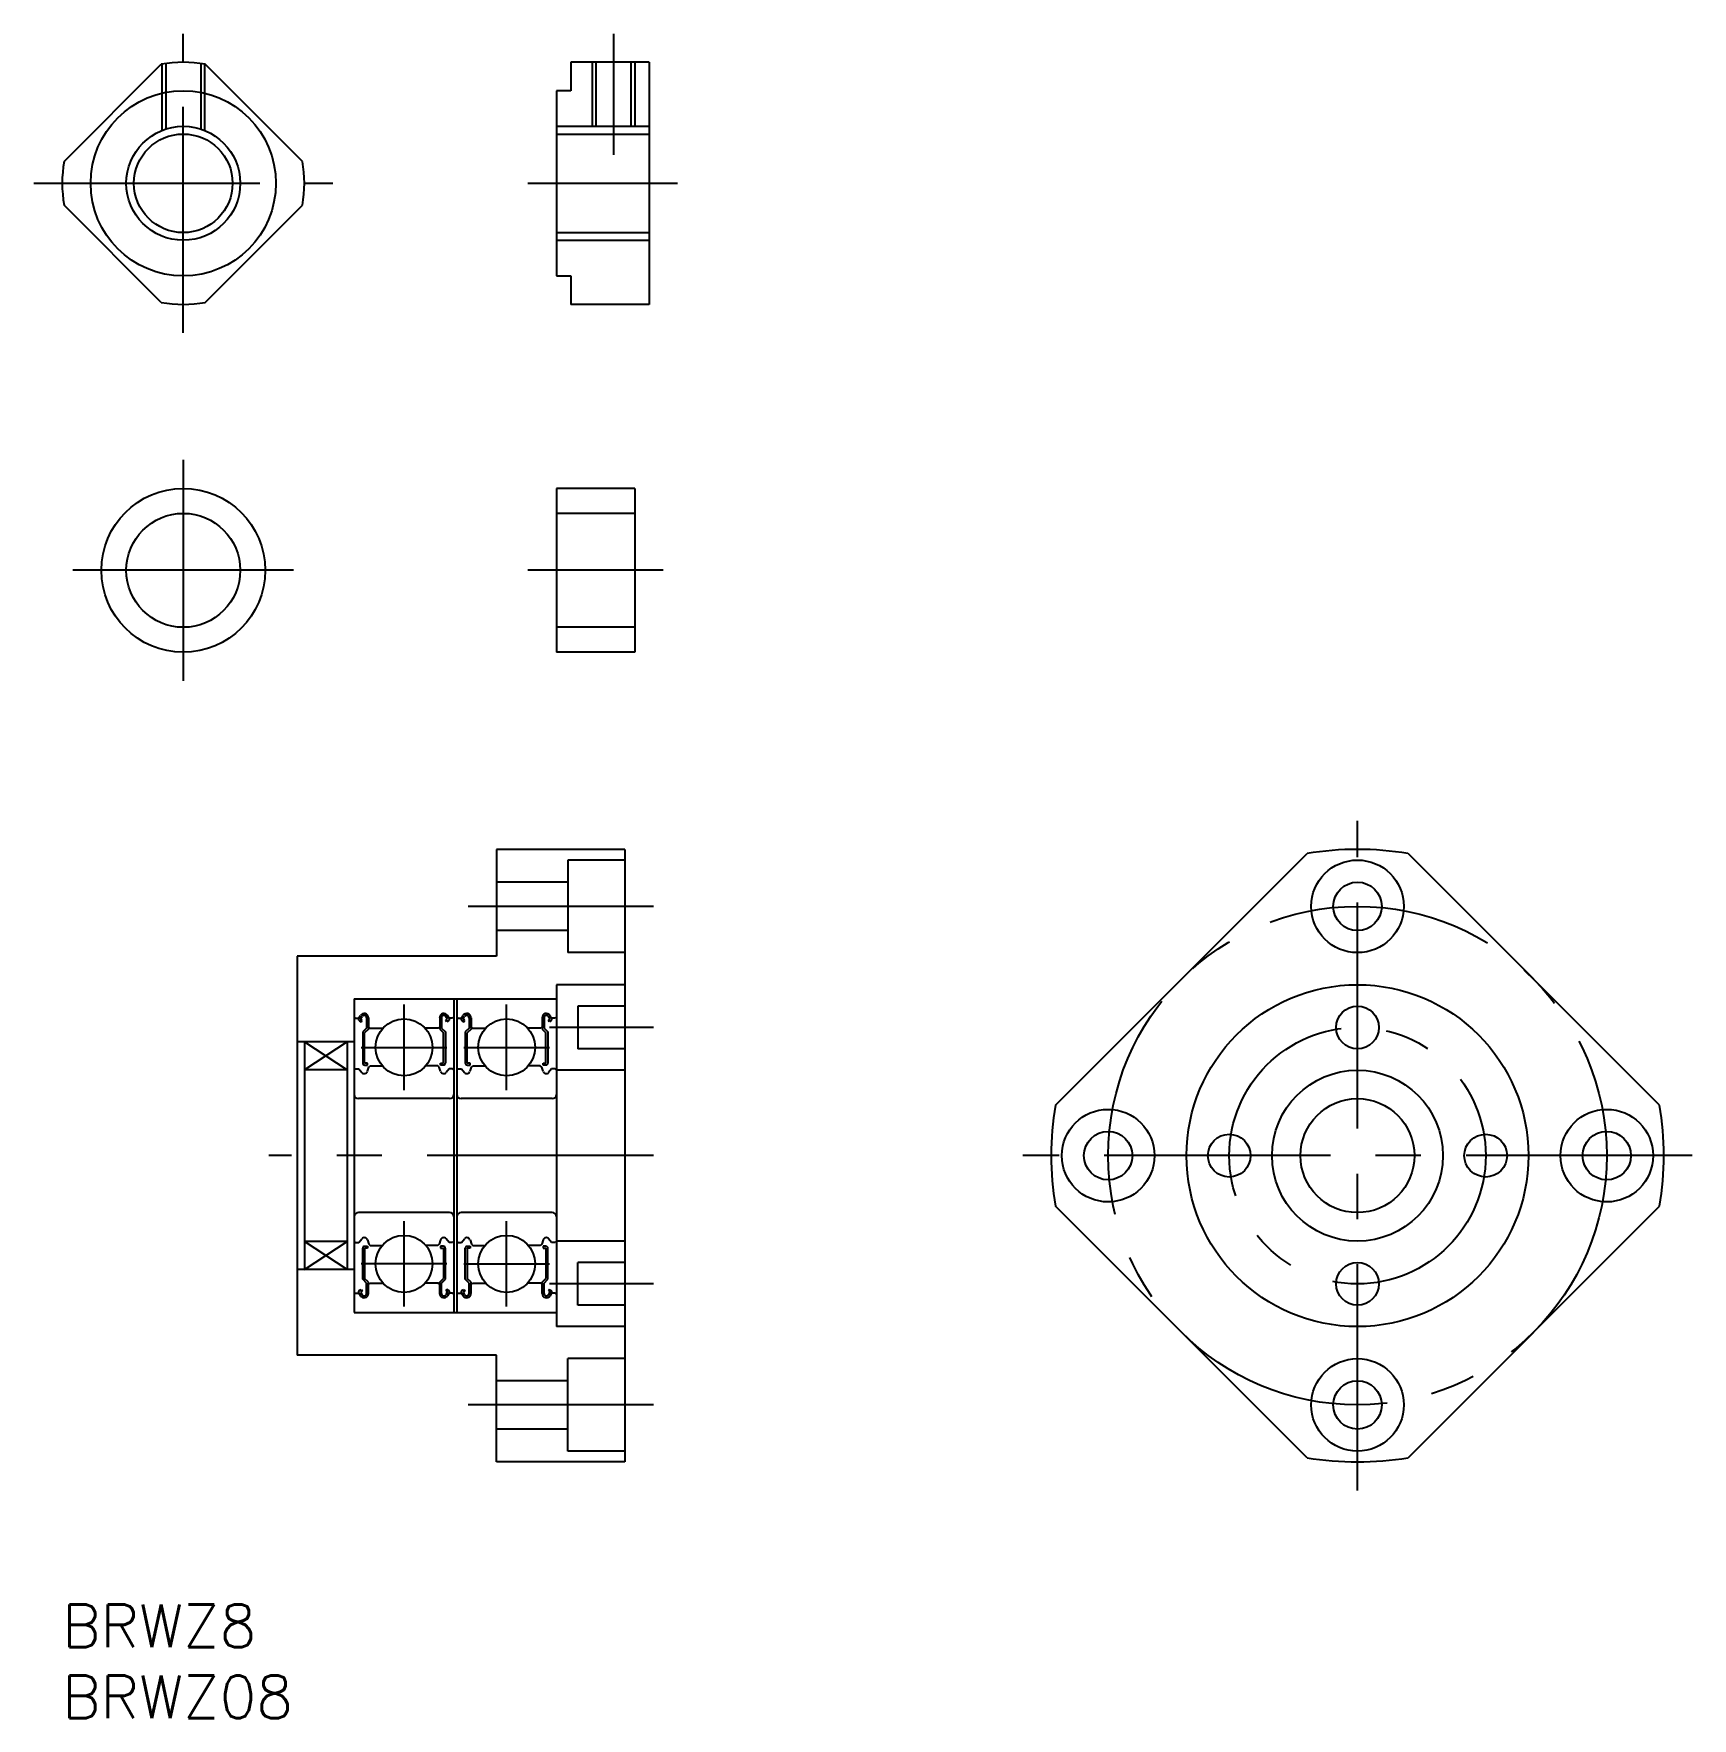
# Model space of a CAD drawing. Extents: x -2 to 114, y -8 to 110.
import ezdxf

# ---------------------------------------------------------------- set-up
doc = ezdxf.new("R2010")
doc.units = 0
doc.header["$LTSCALE"] = 0.5
doc.linetypes.add('CENTER', pattern=[50.8, 31.75, -6.35, 6.35, -6.35])
doc.linetypes.add('DASHED', pattern=[19.05, 12.7, -6.35])
for name, color, linetype in [('MSM_CENTER', 1, 'CENTER'), ('MSM_CONTINUOUS', 7, 'CONTINUOUS'), ('MSM_DASHED', 4, 'DASHED'), ('MSM_NARROW', 5, 'CONTINUOUS'), ('MSM_PART_NUMBER', 7, 'CONTINUOUS')]:
    doc.layers.add(name, color=color, linetype=linetype)
doc.styles.get("Standard").update_dxf_attribs({"font": 'txt.shx', "height": 1.5, "bigfont": 'bigfont.shx'})

# ---------------------------------------------------------------- blocks, each defined once
blk = doc.blocks.new('*U5')
at = {"layer": 'MSM_PART_NUMBER'}
blk.add_text('BRWZ8', height=3, dxfattribs=at).set_placement((0, -3))
blk = doc.blocks.new('*U6')
at = {"layer": 'MSM_PART_NUMBER'}
blk.add_text('BRWZ08', height=3, dxfattribs=at).set_placement((0, -8))

msp = doc.modelspace()

# ---------------------------------------------------------------- linework, layer by layer
at = {"layer": 'MSM_CENTER'}
for p, q in [((8.5, 89.26), (8.5, 110.26)), ((38.7, 110.26), (38.7, 101.76)), ((-2, 99.76), (19, 99.76)), ((32.7, 99.76), (43.2, 99.76)), ((8.5, 80.34), (8.5, 64.84)), ((16.25, 72.59), (0.75, 72.59)), ((42.2, 72.59), (32.7, 72.59)), ((90.93, 8), (90.93, 55)), ((41.5, 49), (28.5, 49)), ((24, 36.1), (24, 42.1)), ((31.2, 36.1), (31.2, 42.1)), ((41.5, 40.5), (34.2, 40.5)), ((21, 39.1), (27, 39.1)), ((28.2, 39.1), (34.2, 39.1)), ((41.5, 31.5), (14.5, 31.5)), ((114.43, 31.5), (67.43, 31.5)), ((24, 20.9), (24, 26.9)), ((31.2, 20.9), (31.2, 26.9)), ((27, 23.9), (21, 23.9)), ((28.2, 23.9), (34.2, 23.9)), ((41.5, 22.5), (34.2, 22.5)), ((41.5, 14), (28.5, 14))]:
    msp.add_line(p, q, dxfattribs=at)
for radius in [17.5, 9]:
    msp.add_circle((90.93, 31.5), radius, dxfattribs=at)
at = {"layer": 'MSM_CONTINUOUS'}
for p, q in [((0.14, 101.3), (6.96, 108.12)), ((16.86, 101.3), (10.04, 108.12)), ((41.2, 108.26), (35.7, 108.26)), ((35.7, 108.26), (35.7, 106.26)), ((37.47, 108.26), (37.47, 103.76)), ((39.92, 108.26), (39.92, 103.76)), ((41.2, 108.26), (41.2, 91.26)), ((34.7, 106.26), (34.7, 93.26)), ((35.7, 106.26), (34.7, 106.26)), ((34.7, 103.22), (41.2, 103.22)), ((6.96, 91.4), (0.14, 98.22)), ((10.04, 91.4), (16.86, 98.22)), ((34.7, 96.3), (41.2, 96.3)), ((34.7, 93.26), (35.7, 93.26)), ((35.7, 93.26), (35.7, 91.26)), ((41.2, 91.26), (35.7, 91.26)), ((34.7, 78.34), (34.7, 66.84)), ((40.2, 78.34), (34.7, 78.34)), ((40.2, 78.34), (40.2, 66.84)), ((40.2, 76.59), (34.7, 76.59)), ((40.2, 68.59), (34.7, 68.59)), ((40.2, 66.84), (34.7, 66.84)), ((39.5, 53), (30.5, 53)), ((30.5, 53), (30.5, 45.5)), ((39.5, 52.25), (35.5, 52.25)), ((35.5, 52.25), (35.5, 45.75)), ((39.5, 53), (39.5, 10)), ((69.73, 35.04), (87.39, 52.71)), ((112.14, 35.04), (94.48, 52.71)), ((35.5, 50.7), (30.5, 50.7)), ((35.5, 47.3), (30.5, 47.3)), ((30.5, 45.5), (16.5, 45.5)), ((16.5, 45.5), (16.5, 17.5)), ((39.5, 45.75), (35.5, 45.75)), ((39.5, 43.5), (34.7, 43.5)), ((34.7, 43.5), (34.7, 19.5)), ((39.5, 43.5), (35.5, 43.5)), ((20.5, 42.5), (34.7, 42.5)), ((20.5, 42.5), (20.5, 20.5)), ((27.5, 42.5), (27.5, 20.5)), ((27.7, 42.5), (27.7, 20.5)), ((39.5, 42), (36.2, 42)), ((36.2, 42), (36.2, 39)), ((20.5, 41.25), (20.6, 41.15)), ((20.6, 41.15), (20.83, 41.15)), ((20.83, 41.15), (20.94, 41.33)), ((20.88, 40.97), (20.99, 40.9)), ((20.94, 41.08), (21.05, 41.27)), ((21.06, 41.02), (20.94, 41.08)), ((20.99, 40.9), (21.06, 41.02)), ((21.36, 40.45), (21.1, 40.18)), ((21.5, 40.39), (21.23, 40.13)), ((21.36, 41.18), (21.36, 40.45)), ((21.5, 41.18), (21.5, 40.39)), ((21.5, 40.55), (21.6, 40.45)), ((21.6, 40.45), (22.52, 40.45)), ((26.4, 40.45), (25.47, 40.45)), ((26.5, 40.55), (26.4, 40.45)), ((26.5, 41.18), (26.5, 40.39)), ((26.5, 40.39), (26.76, 40.13)), ((26.63, 41.18), (26.63, 40.45)), ((26.63, 40.45), (26.9, 40.18)), ((26.93, 41.02), (27.05, 41.08)), ((27, 40.9), (26.93, 41.02)), ((27.05, 41.08), (26.94, 41.27)), ((27.11, 40.97), (27, 40.9)), ((27.16, 41.15), (27.05, 41.33)), ((27.4, 41.15), (27.16, 41.15)), ((27.5, 41.25), (27.4, 41.15)), ((27.7, 41.25), (27.8, 41.15)), ((27.8, 41.15), (28.03, 41.15)), ((28.03, 41.15), (28.14, 41.33)), ((28.08, 40.97), (28.19, 40.9)), ((28.14, 41.08), (28.25, 41.27)), ((28.26, 41.02), (28.14, 41.08)), ((28.19, 40.9), (28.26, 41.02)), ((28.56, 40.45), (28.3, 40.18)), ((28.7, 40.39), (28.43, 40.13)), ((28.56, 41.18), (28.56, 40.45)), ((28.7, 41.18), (28.7, 40.39)), ((28.7, 40.55), (28.8, 40.45)), ((28.8, 40.45), (29.72, 40.45)), ((33.6, 40.45), (32.67, 40.45)), ((33.7, 40.55), (33.6, 40.45)), ((33.7, 41.18), (33.7, 40.39)), ((33.7, 40.39), (33.96, 40.13)), ((33.83, 41.18), (33.83, 40.45)), ((33.83, 40.45), (34.1, 40.18)), ((34.13, 41.02), (34.25, 41.08)), ((34.2, 40.9), (34.13, 41.02)), ((34.25, 41.08), (34.14, 41.27)), ((34.31, 40.97), (34.2, 40.9)), ((34.36, 41.15), (34.25, 41.33)), ((34.6, 41.15), (34.36, 41.15)), ((34.7, 41.25), (34.6, 41.15)), ((20.5, 39.5), (16.5, 39.5)), ((17, 39.5), (17, 23.5)), ((20, 39.5), (20, 23.5)), ((21.1, 40.18), (21.1, 38)), ((21.23, 38), (21.23, 40.13)), ((26.76, 38), (26.76, 40.13)), ((26.9, 40.18), (26.9, 38)), ((28.3, 40.18), (28.3, 38)), ((28.43, 38), (28.43, 40.13)), ((33.96, 38), (33.96, 40.13)), ((34.1, 40.18), (34.1, 38)), ((21.43, 38), (21.23, 38)), ((21.23, 37.86), (21.43, 37.86)), ((21.43, 37.86), (21.43, 38)), ((26.56, 38), (26.76, 38)), ((26.56, 37.86), (26.56, 38)), ((26.76, 37.86), (26.56, 37.86)), ((28.63, 38), (28.43, 38)), ((28.43, 37.86), (28.63, 37.86)), ((28.63, 37.86), (28.63, 38)), ((33.76, 38), (33.96, 38)), ((33.76, 37.86), (33.76, 38)), ((33.96, 37.86), (33.76, 37.86)), ((39.5, 39), (36.2, 39)), ((20, 37.53), (17, 37.53)), ((20.5, 37.5), (20.6, 37.6)), ((20.6, 37.6), (20.83, 37.6)), ((20.83, 37.6), (21.04, 37.34)), ((21.43, 37.42), (21.53, 37.71)), ((21.53, 37.71), (21.63, 37.8)), ((21.63, 37.8), (22.48, 37.8)), ((26.36, 37.8), (25.52, 37.8)), ((26.46, 37.71), (26.36, 37.8)), ((26.56, 37.42), (26.46, 37.71)), ((27.16, 37.6), (26.95, 37.34)), ((27.4, 37.6), (27.16, 37.6)), ((27.5, 37.5), (27.4, 37.6)), ((27.7, 37.5), (27.8, 37.6)), ((27.8, 37.6), (28.03, 37.6)), ((28.03, 37.6), (28.24, 37.34)), ((28.63, 37.42), (28.73, 37.71)), ((28.73, 37.71), (28.83, 37.8)), ((28.83, 37.8), (29.68, 37.8)), ((33.56, 37.8), (32.72, 37.8)), ((33.66, 37.71), (33.56, 37.8)), ((33.76, 37.42), (33.66, 37.71)), ((34.36, 37.6), (34.15, 37.34)), ((34.6, 37.6), (34.36, 37.6)), ((34.7, 37.5), (34.6, 37.6)), ((39.5, 37.5), (34.7, 37.5)), ((27.2, 35.5), (20.8, 35.5)), ((34.4, 35.5), (28, 35.5)), ((27.2, 27.5), (20.8, 27.5)), ((34.4, 27.5), (28, 27.5)), ((87.39, 10.29), (69.73, 27.96)), ((94.48, 10.29), (112.14, 27.96)), ((20, 25.47), (17, 25.47)), ((20.5, 25.5), (20.6, 25.4)), ((20.6, 25.4), (20.83, 25.4)), ((20.83, 25.4), (21.04, 25.66)), ((21.1, 22.82), (21.1, 25)), ((21.23, 25.14), (21.43, 25.14)), ((21.23, 25), (21.23, 22.87)), ((21.43, 25), (21.23, 25)), ((21.43, 25.58), (21.53, 25.29)), ((21.43, 25.14), (21.43, 25)), ((21.53, 25.29), (21.63, 25.2)), ((21.63, 25.2), (22.48, 25.2)), ((26.36, 25.2), (25.52, 25.2)), ((26.46, 25.29), (26.36, 25.2)), ((26.56, 25.58), (26.46, 25.29)), ((26.76, 25.14), (26.56, 25.14)), ((26.56, 25.14), (26.56, 25)), ((26.56, 25), (26.76, 25)), ((26.76, 25), (26.76, 22.87)), ((26.9, 22.82), (26.9, 25)), ((27.16, 25.4), (26.95, 25.66)), ((27.4, 25.4), (27.16, 25.4)), ((27.5, 25.5), (27.4, 25.4)), ((27.7, 25.5), (27.8, 25.4)), ((27.8, 25.4), (28.03, 25.4)), ((28.03, 25.4), (28.24, 25.66)), ((28.3, 22.82), (28.3, 25)), ((28.43, 25.14), (28.63, 25.14)), ((28.43, 25), (28.43, 22.87)), ((28.63, 25), (28.43, 25)), ((28.63, 25.58), (28.73, 25.29)), ((28.63, 25.14), (28.63, 25)), ((28.73, 25.29), (28.83, 25.2)), ((28.83, 25.2), (29.68, 25.2)), ((33.56, 25.2), (32.72, 25.2)), ((33.66, 25.29), (33.56, 25.2)), ((33.76, 25.58), (33.66, 25.29)), ((33.96, 25.14), (33.76, 25.14)), ((33.76, 25.14), (33.76, 25)), ((33.76, 25), (33.96, 25)), ((33.96, 25), (33.96, 22.87)), ((34.1, 22.82), (34.1, 25)), ((34.36, 25.4), (34.15, 25.66)), ((34.6, 25.4), (34.36, 25.4)), ((34.7, 25.5), (34.6, 25.4)), ((39.5, 25.5), (34.7, 25.5)), ((39.5, 24), (36.2, 24)), ((36.2, 21), (36.2, 24)), ((20.5, 23.5), (16.5, 23.5)), ((21.36, 22.55), (21.1, 22.82)), ((21.5, 22.61), (21.23, 22.87)), ((21.36, 21.82), (21.36, 22.55)), ((21.5, 21.82), (21.5, 22.61)), ((21.5, 22.45), (21.6, 22.55)), ((21.6, 22.55), (22.52, 22.55)), ((26.4, 22.55), (25.47, 22.55)), ((26.5, 22.45), (26.4, 22.55)), ((26.5, 22.61), (26.76, 22.87)), ((26.5, 21.82), (26.5, 22.61)), ((26.63, 22.55), (26.9, 22.82)), ((26.63, 21.82), (26.63, 22.55)), ((28.56, 22.55), (28.3, 22.82)), ((28.7, 22.61), (28.43, 22.87)), ((28.56, 21.82), (28.56, 22.55)), ((28.7, 21.82), (28.7, 22.61)), ((28.7, 22.45), (28.8, 22.55)), ((28.8, 22.55), (29.72, 22.55)), ((33.6, 22.55), (32.67, 22.55)), ((33.7, 22.45), (33.6, 22.55)), ((33.7, 22.61), (33.96, 22.87)), ((33.7, 21.82), (33.7, 22.61)), ((33.83, 22.55), (34.1, 22.82)), ((33.83, 21.82), (33.83, 22.55)), ((20.5, 21.75), (20.6, 21.85)), ((20.6, 21.85), (20.83, 21.85)), ((20.83, 21.85), (20.94, 21.67)), ((20.88, 22.03), (20.99, 22.1)), ((21.06, 21.98), (20.94, 21.92)), ((20.94, 21.92), (21.05, 21.73)), ((20.99, 22.1), (21.06, 21.98)), ((27, 22.1), (26.93, 21.98)), ((26.93, 21.98), (27.05, 21.92)), ((27.05, 21.92), (26.94, 21.73)), ((27.11, 22.03), (27, 22.1)), ((27.16, 21.85), (27.05, 21.67)), ((27.4, 21.85), (27.16, 21.85)), ((27.5, 21.75), (27.4, 21.85)), ((27.7, 21.75), (27.8, 21.85)), ((27.8, 21.85), (28.03, 21.85)), ((28.03, 21.85), (28.14, 21.67)), ((28.08, 22.03), (28.19, 22.1)), ((28.26, 21.98), (28.14, 21.92)), ((28.14, 21.92), (28.25, 21.73)), ((28.19, 22.1), (28.26, 21.98)), ((34.2, 22.1), (34.13, 21.98)), ((34.13, 21.98), (34.25, 21.92)), ((34.25, 21.92), (34.14, 21.73)), ((34.31, 22.03), (34.2, 22.1)), ((34.36, 21.85), (34.25, 21.67)), ((34.6, 21.85), (34.36, 21.85)), ((34.7, 21.75), (34.6, 21.85)), ((20.5, 20.5), (34.7, 20.5)), ((39.5, 21), (36.2, 21)), ((39.5, 19.5), (34.7, 19.5)), ((39.5, 19.5), (35.5, 19.5)), ((30.5, 17.5), (16.5, 17.5)), ((30.5, 10), (30.5, 17.5)), ((39.5, 17.25), (35.5, 17.25)), ((35.5, 10.75), (35.5, 17.25)), ((35.5, 15.7), (30.5, 15.7)), ((35.5, 12.3), (30.5, 12.3)), ((39.5, 10.75), (35.5, 10.75)), ((39.5, 10), (30.5, 10))]:
    msp.add_line(p, q, dxfattribs=at)
for centre, radius in [((8.5, 99.76), 6.5), ((8.5, 99.76), 3.46), ((8.5, 72.59), 5.75), ((8.5, 72.59), 4), ((90.93, 49), 3.25), ((90.93, 49), 1.7), ((90.93, 31.5), 12), ((90.93, 40.5), 1.5), ((24, 39.1), 2), ((31.2, 39.1), 2), ((90.93, 31.5), 6), ((90.93, 31.5), 4), ((73.43, 31.5), 3.25), ((108.43, 31.5), 3.25), ((73.43, 31.5), 1.7), ((108.43, 31.5), 1.7), ((81.93, 31.5), 1.5), ((99.93, 31.5), 1.5), ((24, 23.9), 2), ((31.2, 23.9), 2), ((90.93, 22.5), 1.5), ((90.93, 14), 3.25), ((90.93, 14), 1.7)]:
    msp.add_circle(centre, radius, dxfattribs=at)
for centre, radius, start, end in [((8.5, 99.76), 8.5, 79.5603, 100.4397), ((8.5, 99.76), 8.5, 169.5603, 190.4397), ((8.5, 99.76), 8.5, 349.5603, 10.4397), ((8.5, 99.76), 8.5, 259.5603, 280.4397), ((90.93, 31.5), 21.5, 80.516, 99.484), ((21.2, 41.18), 0.299, 0, 150.0002), ((26.79, 41.18), 0.299, 29.9998, 180), ((28.4, 41.18), 0.299, 0, 150.0002), ((33.99, 41.18), 0.299, 29.9998, 180), ((20.94, 41.08), 0.133, 149.9969, 240.0013), ((21.2, 41.18), 0.166, 0, 150.0044), ((26.79, 41.18), 0.166, 29.9956, 180), ((27.05, 41.08), 0.133, 299.9987, 30.0031), ((28.14, 41.08), 0.133, 149.9969, 240.0013), ((28.4, 41.18), 0.166, 0, 150.0044), ((33.99, 41.18), 0.166, 29.9956, 180), ((34.25, 41.08), 0.133, 299.9987, 30.0031), ((21.23, 38), 0.133, 180.0001, 270), ((26.76, 38), 0.133, 270, 359.9999), ((28.43, 38), 0.133, 180.0001, 270), ((33.96, 38), 0.133, 270, 359.9999), ((21.21, 37.48), 0.224, 220.001, 343.1517), ((26.78, 37.48), 0.224, 196.8483, 319.999), ((28.41, 37.48), 0.224, 220.001, 343.1517), ((33.98, 37.48), 0.224, 196.8483, 319.999), ((20.8, 35.8), 0.3, 180, 270), ((27.2, 35.8), 0.3, 270, 0), ((28, 35.8), 0.3, 180, 270), ((34.4, 35.8), 0.3, 270, 0), ((90.93, 31.5), 21.5, 170.516, 189.484), ((90.93, 31.5), 21.5, 350.516, 9.484), ((20.8, 27.2), 0.3, 90, 180), ((27.2, 27.2), 0.3, 0, 90), ((28, 27.2), 0.3, 90, 180), ((34.4, 27.2), 0.3, 0, 90), ((21.21, 25.52), 0.224, 16.8483, 139.999), ((21.23, 25), 0.133, 90, 179.9999), ((26.78, 25.52), 0.224, 40.001, 163.1517), ((26.76, 25), 0.133, 0.0001, 90), ((28.41, 25.52), 0.224, 16.8483, 139.999), ((28.43, 25), 0.133, 90, 179.9999), ((33.98, 25.52), 0.224, 40.001, 163.1517), ((33.96, 25), 0.133, 0.0001, 90), ((20.94, 21.92), 0.133, 119.9987, 210.0031), ((21.2, 21.82), 0.299, 209.9998, 0), ((21.2, 21.82), 0.166, 209.9956, 0), ((26.79, 21.82), 0.299, 180, 330.0002), ((26.79, 21.82), 0.166, 180, 330.0044), ((27.05, 21.92), 0.133, 329.9969, 60.0013), ((28.14, 21.92), 0.133, 119.9987, 210.0031), ((28.4, 21.82), 0.299, 209.9998, 0), ((28.4, 21.82), 0.166, 209.9956, 0), ((33.99, 21.82), 0.299, 180, 330.0002), ((33.99, 21.82), 0.166, 180, 330.0044), ((34.25, 21.92), 0.133, 329.9969, 60.0013), ((90.93, 31.5), 21.5, 260.516, 279.484)]:
    msp.add_arc(centre, radius, start, end, dxfattribs=at)
at = {"layer": 'MSM_DASHED'}
for p, q in [((7, 108.13), (7, 103.47)), ((7.27, 108.17), (7.27, 103.57)), ((9.73, 108.17), (9.73, 103.57)), ((10, 108.13), (10, 103.47))]:
    msp.add_line(p, q, dxfattribs=at)
at = {"layer": 'MSM_NARROW'}
for p, q in [((37.2, 108.26), (37.2, 103.76)), ((40.2, 108.26), (40.2, 103.76)), ((34.7, 103.76), (41.2, 103.76)), ((34.7, 95.76), (41.2, 95.76)), ((20, 39.5), (17, 37.53)), ((17, 39.5), (20, 37.53)), ((20, 23.5), (17, 25.47)), ((17, 23.5), (20, 25.47))]:
    msp.add_line(p, q, dxfattribs=at)
msp.add_circle((8.5, 99.76), 4, dxfattribs=at)

# ---------------------------------------------------------------- block references
at = {"layer": 'MSM_CONTINUOUS'}
for name in ['*U5', '*U6']:
    msp.add_blockref(name, (0, 0), dxfattribs=at)

doc.saveas('drawing.dxf')
